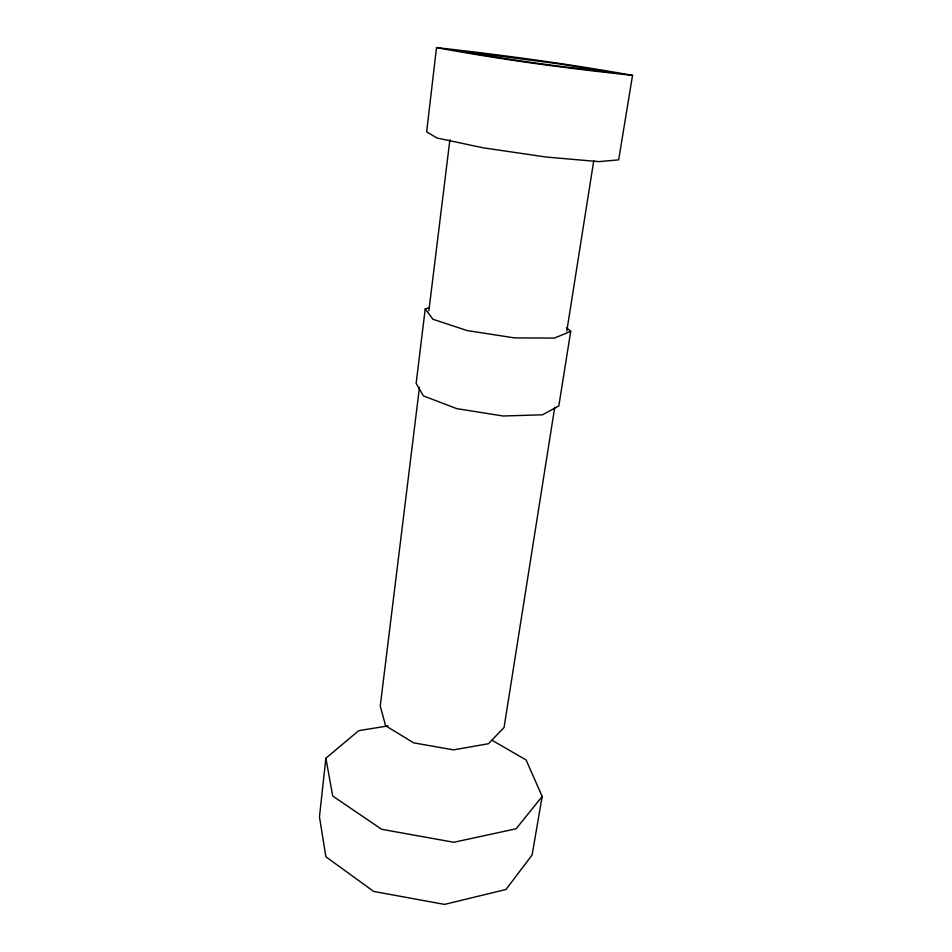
<?xml version="1.0" encoding="UTF-8"?>
<svg xmlns="http://www.w3.org/2000/svg" width="952" height="952" viewBox="0 0 952 952"><rect width="100%" height="100%" fill="white"/><g stroke="black" fill="none" stroke-linecap="round" stroke-linejoin="round"><path stroke-width="1.43" d="M388.107 725.912L358.761 730.636L325.882 758.22L319.467 816.768L325.87 856.764L373.708 891.441L444.56 904.4L505.988 889.477L532.097 854.991L542.176 796.467L526.099 759.97L492.089 740.287M436.516 47.6L426.639 131.852L437.016 138.004L482.95 147.786L546.448 157.068L598.939 161.638L618.657 159.841L632.533 75.363C567.582 63.724 502.085 54.966 436.516 47.6C501.347 59.678 566.952 68.33 632.533 75.363M429.4 307.71L425.223 308.912L416.143 383.37L423.45 395.925L456.758 408.634L503.108 416L542.485 414.798L558.836 405.909L570.712 331.367L566.416 327.548M419.439 387.464L380.253 705.967L385.596 725.757L413.668 742.857L453.616 749.867L488.447 743.726L504.06 727.483L554.718 407.397M428.864 310.792L449.903 139.742M566.809 331.046L593.762 160.721M542.176 796.467L516.091 828.787L453.818 842.27L381.645 829.299L332.712 796.027L325.882 758.22M570.712 331.367L554.409 338.091L514.461 337.9L467.158 330.57L432.97 319.289L425.223 308.912M607.828 71.864C558.645 66.557 509.463 60.059 460.816 51.039L560.288 64.022L607.828 71.864"/></g></svg>
